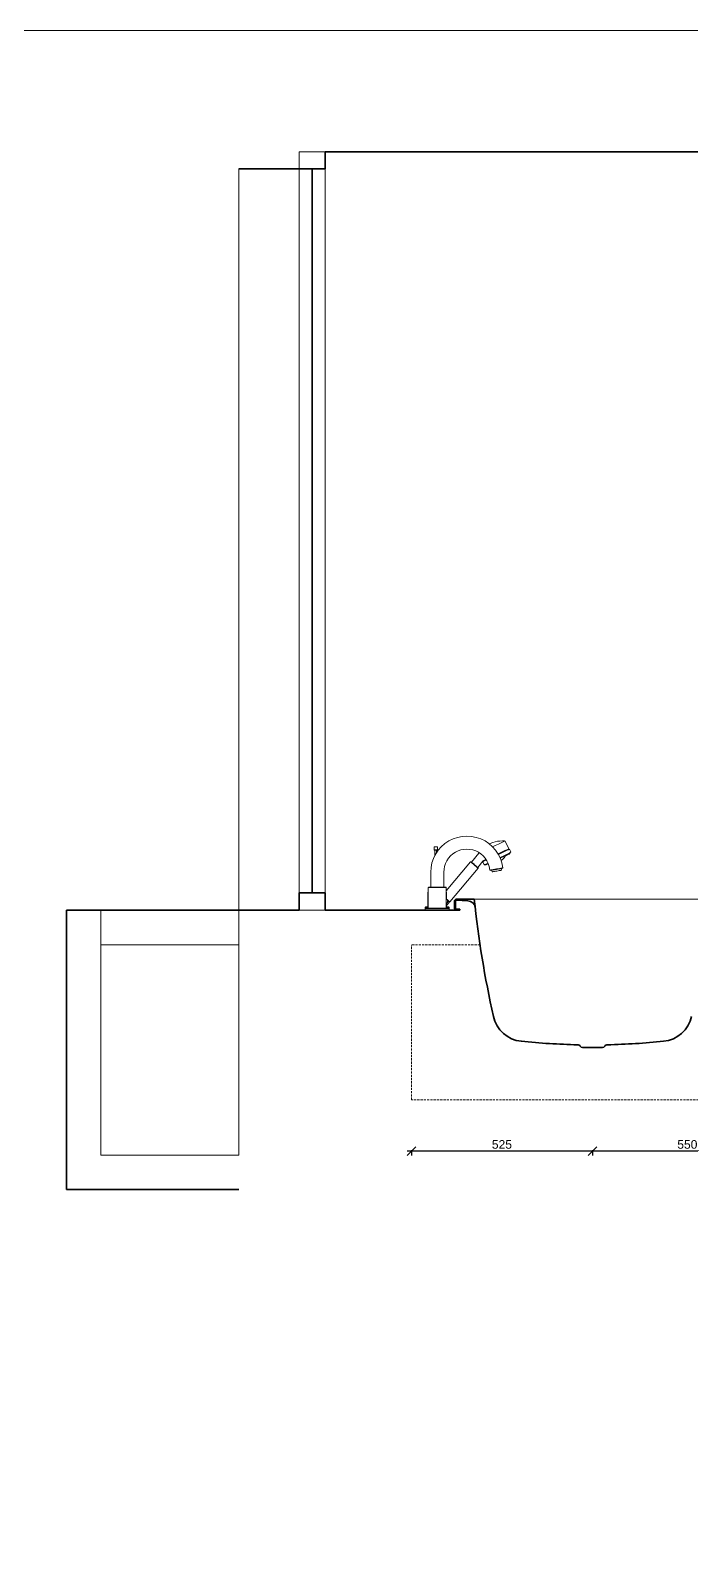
# Model space of a CAD drawing. Header units: millimetres. Extents: x 3767 to 22479, y 1034 to 12216.
# Drawn here: x 15788 to 17704, y 7804 to 12216 of the extents above; entities that cross this region are included whole.
import ezdxf

# ---------------------------------------------------------------- set-up
doc = ezdxf.new("R2010")
doc.units = ezdxf.units.MM
doc.linetypes.add('ČÁRKOVANÁ2', pattern=[9.525, 6.35, -3.175])
for name, color, linetype, lineweight in [('3', 7, 'ČÁRKOVANÁ2', 0), ('dim', 4, 'Continuous', 0), ('equipments', 137, 'Continuous', 13), ('free', 7, 'Continuous', 13), ('section', 5, 'Continuous', 35), ('wall', 7, 'Continuous', 13), ('windows', 4, 'Continuous', 13)]:
    doc.layers.add(name, color=color, linetype=linetype, lineweight=lineweight)
doc.styles.add('ARIAL', font='arial.ttf')
doc.dimstyles.new('25', dxfattribs={"dimtxt": 25, "dimasz": 25, "dimexe": 12.5, "dimexo": 25, "dimgap": 6.25, "dimtad": 1, "dimdec": 0, "dimdsep": 46, "dimlunit": 6, "dimtxsty": 'ARIAL', "dimblk": 'OBLIQUE', "dimcen": 25, "dimdle": 12.5, "dimclrd": 256, "dimclre": 256, "dimclrt": 2, "dimadec": 0, "dimazin": 0, "dimtfac": 1, "dimtdec": 0, "dimtmove": 0, "dimatfit": 1, "dimldrblk": 'DOTSMALL', "dimfxl": 1, "dimtvp": 1, "dimtolj": 1, "dimtzin": 0, "dimarcsym": 0})

# ---------------------------------------------------------------- blocks, each defined once
blk = doc.blocks.new('A$C1D1D38C3')
at = {"layer": 'equipments'}
for p, q in [((-213.2, 169.8), (-209.8, 177)), ((-213.2, 169.8), (-209.8, 177)), ((-209.8, 177), (-208, 176.2)), ((-209.8, 177), (-208, 176.2)), ((-209.8, 177), (-208, 176.2)), ((-208, 176.2), (-206.6, 176.7)), ((-207.1, 178), (-196.6, 200.7)), ((-207.1, 178), (-206.6, 176.7)), ((-207.1, 178), (-205.8, 177.4)), ((-206.6, 176.7), (-205.3, 176)), ((-205.8, 177.4), (-202, 175.6)), ((-196.6, 200.7), (-195.2, 201.2)), ((-196.6, 200.7), (-195.2, 200)), ((-195.2, 201.2), (-189.2, 201.1)), ((-195.2, 200), (-191.5, 198.3)), ((-191.5, 198.3), (-185.3, 195.4)), ((-189.2, 201.1), (-181.1, 200.6)), ((-185.3, 195.4), (-177.4, 191.8)), ((-181.1, 200.6), (-174.8, 199.9)), ((-177.4, 191.8), (-168.3, 187.5)), ((-174.8, 199.9), (-167.7, 198.8)), ((-169.2, 173.9), (-160.2, 184.2)), ((-168.3, 187.5), (-160.5, 183.9)), ((-167.7, 198.8), (-161.3, 196.9)), ((-161.3, 196.9), (-153.4, 193.8)), ((-160.2, 184.2), (-149.9, 193.2)), ((-153.4, 193.8), (-150.9, 192.4)), ((-149.9, 193.2), (-138.5, 200.9)), ((-138.5, 200.9), (-126.2, 207)), ((-126.2, 207), (-113.2, 211.4)), ((-113.2, 211.4), (-99.7, 214.1)), ((-99.7, 214.1), (-86, 215)), ((-94.7, 176.4), (-86, 177)), ((-86, 215), (-72.3, 214.1)), ((-86, 177), (-77.3, 176.4)), ((-72.3, 214.1), (-58.8, 211.4)), ((-58.8, 211.4), (-45.8, 207)), ((-45.8, 207), (-33.5, 200.9)), ((-33.5, 200.9), (-22.1, 193.2)), ((-22.1, 193.2), (-11.8, 184.2)), ((-11.8, 184.2), (-2.8, 173.9)), ((-0.6, 183.8), (-0.1, 184.3)), ((-0.6, 174.8), (-0.6, 183.8)), ((-0.6, 183.8), (-0.6, 174.8)), ((-0.6, 183.8), (-0.4, 183.8)), ((-0.4, 183.8), (0.1, 183.8)), ((-0.1, 184.3), (0.1, 184.3)), ((0.1, 184.3), (0.5, 184.3)), ((0.1, 183.8), (0.9, 183.8)), ((0.5, 184.3), (1.2, 184.3)), ((0.9, 183.8), (1.9, 183.8)), ((1.2, 184.3), (2.2, 184.3)), ((1.9, 183.8), (3.1, 183.8)), ((2.2, 184.3), (3.2, 184.3)), ((3.1, 183.8), (4.4, 183.8)), ((3.2, 184.3), (4.4, 184.3)), ((4.4, 184.3), (5.6, 184.3)), ((4.4, 183.8), (5.7, 183.8)), ((5.6, 184.3), (6.6, 184.3)), ((5.7, 183.8), (6.9, 183.8)), ((6.6, 184.3), (7.6, 184.3)), ((6.9, 183.8), (7.9, 183.8)), ((7.6, 184.3), (8.3, 184.3)), ((7.9, 183.8), (8.7, 183.8)), ((8.3, 184.3), (8.7, 184.3)), ((8.7, 184.3), (8.9, 184.3)), ((8.7, 183.8), (9.2, 183.8)), ((8.9, 184.3), (9.4, 183.8)), ((9.2, 183.8), (9.4, 183.8)), ((9.4, 174.8), (9.4, 183.8)), ((9.4, 183.8), (9.4, 174.8)), ((-213.2, 169.8), (-211.7, 167.9)), ((-213.2, 169.8), (-211.8, 168)), ((-213.2, 169.8), (-211.7, 167.9)), ((-213.2, 169.8), (-211.8, 168)), ((-212.2, 167.1), (-211.8, 168)), ((-212.2, 167.1), (-211.8, 168)), ((-212.2, 167.1), (-210.8, 166.5)), ((-212.2, 167.1), (-211.7, 165.8)), ((-212.2, 167.1), (-210.8, 166.5)), ((-211.7, 165.8), (-210.4, 165.2)), ((-210.8, 166.5), (-207.1, 164.8)), ((-210.4, 165.2), (-206.7, 163.5)), ((-209.9, 165), (-209.4, 163.6)), ((-209.4, 163.6), (-208.1, 163)), ((-208.1, 163), (-204.8, 161.5)), ((-208, 176.2), (-206.6, 175.6)), ((-207.1, 164.8), (-201, 161.9)), ((-206.7, 163.5), (-200.7, 160.7)), ((-206.6, 175.6), (-202.9, 173.8)), ((-205.3, 176), (-201.7, 174.4)), ((-204.8, 161.5), (-199.3, 158.9)), ((-202.9, 173.8), (-196.7, 171)), ((-202, 175.6), (-195.9, 172.8)), ((-201.7, 174.4), (-195.7, 171.6)), ((-201, 161.9), (-193.1, 158.2)), ((-200.7, 160.7), (-193, 157.1)), ((-199.3, 158.9), (-192.1, 155.6)), ((-199.3, 158.9), (-197.6, 158.1)), ((-197.6, 158.1), (-196.7, 155.5)), ((-197, 157.8), (-196.8, 157.8)), ((-197, 157.8), (-195.7, 157.2)), ((-196.8, 157.8), (-195.7, 157.2)), ((-196.7, 171), (-188.8, 167.3)), ((-196.7, 155.5), (-193.9, 152)), ((-195.9, 172.8), (-188, 169.1)), ((-195.7, 171.6), (-188, 168)), ((-195.1, 158.1), (-192.1, 156.7)), ((-193.9, 156.4), (-190.9, 155)), ((-193.9, 156.4), (-190.9, 155)), ((-193.9, 156.4), (-192.1, 155.6)), ((-193.9, 152), (-189.3, 147.6)), ((-193.1, 158.2), (-183.9, 153.9)), ((-193, 157.1), (-184.2, 153)), ((-193, 157.1), (-187.6, 154.5)), ((-192.1, 156.7), (-187.6, 154.5)), ((-192.1, 155.6), (-183.9, 151.7)), ((-190.9, 155), (-186.3, 152.9)), ((-190.3, 122.9), (-187.4, 137.2)), ((-189.3, 147.6), (-185, 144.4)), ((-188.8, 167.3), (-179.7, 163)), ((-188, 169.1), (-178.8, 164.8)), ((-188, 168), (-179.1, 163.8)), ((-187.4, 137.2), (-183, 150.2)), ((-186.3, 152.9), (-182.6, 151.1)), ((-184.2, 153), (-182.1, 152)), ((-183.9, 153.9), (-181.7, 152.9)), ((-183.9, 151.7), (-182.6, 151.1)), ((-183, 150.2), (-176.9, 162.5)), ((-179.7, 163), (-177.2, 161.9)), ((-179.1, 163.8), (-176.7, 162.7)), ((-178.8, 164.8), (-176.2, 163.6)), ((-176.9, 162.5), (-169.2, 173.9)), ((-150.7, 127.3), (-147.9, 135.6)), ((-148.1, 135), (-145.2, 133.7)), ((-147.9, 135.6), (-144, 143.5)), ((-147.7, 136), (-142.4, 133.5)), ((-147.3, 136.9), (-141.1, 134)), ((-146.7, 135.5), (-143.9, 134.2)), ((-146.7, 135.5), (-142.4, 133.5)), ((-145.2, 133.7), (-141.8, 132.1)), ((-144, 143.5), (-139.1, 150.7)), ((-143.9, 134.2), (-140.5, 132.6)), ((-142.5, 145.7), (-136.9, 143.1)), ((-142.4, 133.5), (-138.8, 131.8)), ((-141.9, 146.5), (-137.3, 144.3)), ((-141.9, 146.5), (-137.3, 144.3)), ((-141.4, 147.3), (-136.1, 144.9)), ((-141.1, 134), (-137.4, 132.3)), ((-140.5, 132.6), (-139.2, 132)), ((-139.1, 150.7), (-133.3, 157.3)), ((-137.3, 144.3), (-133.7, 142.7)), ((-136.9, 143.1), (-133.2, 141.3)), ((-136.1, 144.9), (-132.4, 143.1)), ((-136.1, 131.6), (-131.8, 140.7)), ((-133.7, 142.7), (-132.3, 142)), ((-133.3, 157.3), (-126.7, 163.1)), ((-133.2, 141.3), (-131.8, 140.7)), ((-132.4, 143.1), (-131.8, 142.9)), ((-132.3, 142), (-117.4, 124.3)), ((-132.3, 142), (-132.3, 142)), ((-132.3, 142), (-131.8, 140.7)), ((-126.7, 163.1), (-119.5, 168)), ((-122.3, 166.1), (-121.8, 165.8)), ((-121.8, 165.8), (-120.4, 165.2)), ((-121.2, 166.8), (-120.9, 166.5)), ((-120.9, 166.5), (-120.5, 165.3)), ((-120.5, 165.3), (-99, 139.7)), ((-119.5, 168), (-111.6, 171.9)), ((-111.6, 171.9), (-103.3, 174.7)), ((-108.2, 132), (-105.6, 134.2)), ((-108.2, 132), (-105.8, 134)), ((-107.5, 131.2), (-104.8, 133.5)), ((-105.6, 134.2), (-103.2, 136.2)), ((-105.2, 134.5), (-103.6, 135.8)), ((-104.8, 133.5), (-102.2, 135.7)), ((-103.6, 135.8), (-101.8, 137.3)), ((-103.3, 174.7), (-94.7, 176.4)), ((-103.2, 136.2), (-101.1, 137.9)), ((-102.2, 135.7), (-99.9, 137.6)), ((-101.1, 137.9), (-99.5, 139.3)), ((-99.9, 137.6), (-98.3, 139)), ((-99.5, 139.3), (-98.6, 140)), ((-99.2, 139.5), (-99, 139.7)), ((-98.6, 140), (-98.2, 140.3)), ((-98.3, 139), (-97.2, 139.9)), ((-98.2, 140.3), (-96.8, 140.2)), ((-97.2, 139.9), (-96.8, 140.2)), ((-96.8, 140.2), (-26, 55.8)), ((-77.3, 176.4), (-68.7, 174.7)), ((-68.7, 174.7), (-60.4, 171.9)), ((-60.4, 171.9), (-52.5, 168)), ((-52.5, 168), (-45.3, 163.1)), ((-45.3, 163.1), (-38.7, 157.3)), ((-38.7, 157.3), (-32.9, 150.7)), ((-32.9, 150.7), (-28, 143.5)), ((-28, 143.5), (-24.1, 135.6)), ((-24.1, 135.6), (-21.3, 127.3)), ((-2.8, 173.9), (6.9, 158.5)), ((-0.6, 174.8), (-0.1, 174.3)), ((-0.6, 174.8), (-0.4, 174.8)), ((-0.4, 174.8), (0.1, 174.8)), ((-0.1, 174.3), (0.1, 174.3)), ((0.1, 174.8), (0.9, 174.8)), ((0.1, 174.3), (0.5, 174.3)), ((0.5, 174.3), (1.2, 174.3)), ((0.9, 174.8), (1.9, 174.8)), ((1.2, 174.3), (2.2, 174.3)), ((1.2, 174.3), (1.9, 174.3)), ((1.9, 174.8), (3.1, 174.8)), ((1.9, 167), (1.9, 174.3)), ((1.9, 174.3), (1.9, 167)), ((1.9, 174.3), (2, 174.3)), ((2, 174.3), (2.2, 174.3)), ((2.2, 174.3), (2.6, 174.3)), ((2.2, 174.3), (3.2, 174.3)), ((2.6, 174.3), (3.2, 174.3)), ((3.1, 174.8), (4.4, 174.8)), ((3.2, 174.3), (3.8, 174.3)), ((3.2, 174.3), (4.4, 174.3)), ((3.8, 174.3), (4.4, 174.3)), ((4.4, 174.8), (5.7, 174.8)), ((4.4, 174.3), (5, 174.3)), ((4.4, 174.3), (5.6, 174.3)), ((5, 174.3), (5.6, 174.3)), ((5.6, 174.3), (6.2, 174.3)), ((5.6, 174.3), (6.6, 174.3)), ((5.7, 174.8), (6.9, 174.8)), ((6.2, 174.3), (6.6, 174.3)), ((6.6, 174.3), (6.8, 174.3)), ((6.6, 174.3), (7.6, 174.3)), ((6.8, 174.3), (6.9, 174.3)), ((6.8, 158.6), (11, 150.2)), ((6.9, 174.8), (7.9, 174.8)), ((6.9, 158.5), (6.9, 174.3)), ((6.9, 174.3), (6.9, 158.5)), ((6.9, 174.3), (7.6, 174.3)), ((7.6, 174.3), (8.3, 174.3)), ((7.9, 174.8), (8.7, 174.8)), ((8.3, 174.3), (8.7, 174.3)), ((8.7, 174.8), (9.2, 174.8)), ((8.7, 174.3), (8.9, 174.3)), ((8.9, 174.3), (9.4, 174.8)), ((9.2, 174.8), (9.4, 174.8)), ((11, 150.2), (15.4, 137.2)), ((15.4, 137.2), (18.1, 123.7)), ((-190.3, 122.9), (-189.6, 122.7)), ((-190.3, 122.9), (-189.5, 121.7)), ((-189.6, 122.7), (-187.8, 122.4)), ((-189.5, 121.7), (-188.9, 121.6)), ((-188.9, 121.6), (-187.1, 121.3)), ((-187.8, 122.4), (-184.8, 121.9)), ((-187.1, 121.3), (-184.3, 120.8)), ((-187.1, 121.3), (-185.5, 121)), ((-186.4, 116.1), (-185.5, 121)), ((-186.4, 116.1), (-185.9, 116)), ((-185.9, 116), (-184.5, 115.7)), ((-185.2, 120.9), (-185.1, 120.9)), ((-185.2, 120.9), (-184.9, 120.9)), ((-185.1, 120.9), (-184.9, 120.9)), ((-184.8, 121.9), (-180.9, 121.2)), ((-184.5, 115.7), (-182.4, 115.4)), ((-184.3, 120.8), (-180.6, 120.1)), ((-182.8, 120.5), (-181.5, 120.3)), ((-182.8, 120.5), (-180.6, 120.1)), ((-182.4, 115.4), (-179.5, 114.9)), ((-181.5, 120.3), (-178.6, 119.8)), ((-180.9, 121.2), (-176.4, 120.4)), ((-180.6, 120.1), (-176.3, 119.4)), ((-179.5, 114.9), (-176.2, 114.3)), ((-178.6, 119.8), (-175.3, 119.2)), ((-176.4, 120.4), (-171.6, 119.6)), ((-176.3, 119.4), (-171.8, 118.6)), ((-176.2, 114.3), (-172.6, 113.6)), ((-175.3, 119.2), (-171.8, 118.6)), ((-172.6, 113.6), (-169.1, 113)), ((-171.8, 118.6), (-167.2, 117.8)), ((-171.6, 119.6), (-166.8, 118.7)), ((-169.1, 113), (-165.7, 112.4)), ((-167.2, 117.8), (-162.9, 117)), ((-166.8, 118.7), (-162.2, 117.9)), ((-166.3, 117.6), (-164.9, 117.4)), ((-165.7, 112.4), (-162.9, 111.9)), ((-164.9, 117.4), (-163.4, 117.1)), ((-162.9, 117), (-159.2, 116.4)), ((-162.9, 111.9), (-160.7, 111.5)), ((-162.2, 117.9), (-158.4, 117.2)), ((-160.7, 111.5), (-159.3, 111.3)), ((-159.3, 111.3), (-158.8, 111.2)), ((-159.2, 116.4), (-156.4, 115.9)), ((-158.8, 116.3), (-158.5, 116.2)), ((-158.8, 116.3), (-158.3, 116.2)), ((-158.8, 111.2), (-158, 116.1)), ((-158.5, 116.2), (-158.3, 116.2)), ((-158.4, 117.2), (-155.3, 116.7)), ((-158, 116.1), (-156.4, 115.9)), ((-156.4, 115.9), (-154.6, 115.5)), ((-155.3, 116.7), (-153.6, 116.4)), ((-154.6, 115.5), (-154, 115.4)), ((-154, 115.4), (-152.9, 116.3)), ((-153.6, 116.4), (-152.9, 116.3)), ((-152.9, 116.3), (-150.7, 127.3)), ((-141.8, 132.1), (-140.5, 131.5)), ((-140.5, 131.5), (-139.2, 132)), ((-138.8, 131.8), (-137.4, 131.2)), ((-137.4, 132.3), (-136.1, 131.6)), ((-137.4, 131.2), (-136.1, 131.6)), ((-118.3, 122.2), (-118.1, 123.6)), ((-118.3, 122.2), (-117.9, 122.5)), ((-118.3, 122.2), (-36, 24.2)), ((-118.3, 122.2), (-36, 24.2)), ((-118.1, 123.6), (-117.7, 124)), ((-117.9, 122.5), (-116.8, 123.4)), ((-117.7, 124), (-116.8, 124.7)), ((-117.7, 124), (-117, 124.6)), ((-117.4, 124.3), (-117.1, 124.5)), ((-117.1, 124.5), (-117, 124.6)), ((-116.8, 124.7), (-115.2, 126.1)), ((-116.8, 123.4), (-115.1, 124.9)), ((-115.2, 126.1), (-113.2, 127.8)), ((-115.1, 124.9), (-112.9, 126.7)), ((-113.2, 127.8), (-110.8, 129.8)), ((-112.9, 126.7), (-110.3, 128.9)), ((-110.8, 129.8), (-108.2, 132)), ((-110.6, 130), (-108.2, 132)), ((-110.5, 130), (-108.2, 132)), ((-110.3, 128.9), (-107.5, 131.2)), ((-21.3, 127.3), (-19.6, 118.7)), ((-19.6, 118.7), (-19, 110)), ((-19, 66.5), (-19, 110)), ((-19, 110), (-19, 66.5)), ((18.1, 123.7), (19, 110)), ((19, 110), (19, 66.5)), ((19, 66.5), (19, 110)), ((-27, 51), (-26.1, 52)), ((-27, 51), (-27, 31)), ((-27, 51), (-26, 51)), ((-27, 31), (-27, 51)), ((-26.1, 52), (-26, 52)), ((-26, 65), (-25.5, 66)), ((-26, 6), (-26, 65)), ((-26, 65), (-26, 6)), ((-25.5, 66), (-24.5, 66.5)), ((-25.5, 66), (-24.6, 66)), ((-24.6, 66), (-22.1, 66)), ((-24.5, 66.5), (-23.7, 66.5)), ((-23.7, 66.5), (-21.3, 66.5)), ((-22.1, 66), (-18.1, 66)), ((-21.3, 66.5), (-17.3, 66.5)), ((-18.1, 66), (-12.7, 66)), ((-17.3, 66.5), (-12.2, 66.5)), ((-12.7, 66), (-6.6, 66)), ((-12.2, 66.5), (-6.4, 66.5)), ((-6.6, 66), (0, 66)), ((-6.4, 66.5), (0, 66.5)), ((0, 66.5), (6.4, 66.5)), ((0, 66), (6.6, 66)), ((6.4, 66.5), (12.2, 66.5)), ((6.6, 66), (12.7, 66)), ((12.2, 66.5), (17.3, 66.5)), ((12.7, 66), (18.1, 66)), ((17.3, 66.5), (21.3, 66.5)), ((18.1, 66), (22.1, 66)), ((21.3, 66.5), (23.7, 66.5)), ((22.1, 66), (24.6, 66)), ((23.7, 66.5), (24.5, 66.5)), ((24.5, 66.5), (25.5, 66)), ((24.6, 66), (25.5, 66)), ((25.5, 66), (26, 65)), ((26, 6), (26, 65)), ((26, 65), (26, 6)), ((26, 52), (26.1, 52)), ((26, 51), (27, 51)), ((26.1, 52), (27, 51)), ((27, 7), (27, 51)), ((27, 51), (27, 7)), ((-36, 24.2), (-35.6, 24.5)), ((-36, 24.2), (-34.6, 24.1)), ((-35.6, 24.5), (-34.5, 25.4)), ((-35, 8), (-33, 10)), ((-35, 8), (-35, 0)), ((-35, 8), (-33.7, 8)), ((-35, 0), (-35, 8)), ((-35, 5), (-34, 6)), ((-35, 5), (-35, 0)), ((-35, 5), (-33.8, 5)), ((-35, 0), (-35, 5)), ((-35, 0), (-33.8, 0)), ((-34.8, 22.7), (-34.6, 24.1)), ((-34.8, 22.7), (-34.4, 23.1)), ((-34.8, 22.7), (-27, 13.5)), ((-34.8, 22.7), (-27, 13.5)), ((-34.5, 25.4), (-32.8, 26.8)), ((-34.4, 23.1), (-33.3, 24)), ((-34, 6), (-32.7, 6)), ((-33.8, 5), (-30.3, 5)), ((-33.8, 0), (-30.3, 0)), ((-33.7, 8), (-30.3, 8)), ((-33.7, 0), (-30.3, 0)), ((-33.3, 24), (-31.6, 25.4)), ((-33, 10), (-31.8, 10)), ((-32.8, 26.8), (-30.6, 28.7)), ((-32.7, 6), (-29.4, 6)), ((-31.8, 10), (-28.6, 10)), ((-31.6, 25.4), (-30, 26.7)), ((-30.6, 28.7), (-30, 29.2)), ((-30.3, 8), (-27, 8)), ((-30.3, 5), (-24.7, 5)), ((-30.3, 0), (-24.7, 0)), ((-30, 30.6), (-30, 31)), ((-30, 31), (-27, 31)), ((-30, 31), (-30, 30.6)), ((-30, 29.5), (-30, 30.6)), ((-30, 30.6), (-30, 29.5)), ((-30, 27.9), (-30, 29.5)), ((-30, 29.5), (-30, 27.9)), ((-30, 26), (-30, 27.9)), ((-30, 27.9), (-30, 26)), ((-30, 24.1), (-30, 26)), ((-30, 26), (-30, 24.1)), ((-30, 24.1), (-30, 22.5)), ((-30, 22.5), (-30, 24.1)), ((-30, 21.4), (-30, 22.5)), ((-30, 22.5), (-30, 21.4)), ((-30, 21), (-30, 21.4)), ((-30, 21), (-27, 21)), ((-29.4, 6), (-24, 6)), ((-28.6, 10), (-27, 10)), ((-27.8, 31), (-27, 31.7)), ((-27, 7), (-27, 21)), ((-27, 21), (-27, 7)), ((-27, 7), (-26.1, 6)), ((-27, 7), (-26, 7)), ((-26.1, 6), (-25.2, 6)), ((-26, 6), (-25.1, 6)), ((-24.7, 5), (-17.4, 5)), ((-24.7, 0), (-17.4, 0)), ((-24.7, 0), (-17.4, 0)), ((-24, 6), (-16.9, 6)), ((-17.4, 5), (-9.1, 5)), ((-17.4, 0), (-9.1, 0)), ((-17.4, 0), (-9, 0)), ((-16.9, 6), (-8.8, 6)), ((-9.1, 5), (0, 5)), ((-9.1, 0), (-9, 0)), ((-9.1, 0), (0, 0)), ((-9, 0), (0, 0)), ((-8.8, 6), (0, 6)), ((-8.8, 6), (-6.8, 6)), ((-8.8, 6), (-6.7, 6)), ((-6.8, 6), (0, 6)), ((-6.7, 6), (0, 6)), ((0, 6), (8.8, 6)), ((0, 5), (9.1, 5)), ((0, 0), (9.1, 0)), ((8.8, 6), (16.9, 6)), ((9.1, 5), (17.4, 5)), ((9.1, 0), (17.4, 0)), ((9.1, 0), (17.4, 0)), ((16.9, 6), (24, 6)), ((16.9, 6), (20, 6)), ((16.9, 6), (18.4, 6)), ((16.9, 6), (18.4, 6)), ((16.9, 6), (19.2, 6)), ((17.4, 5), (24.7, 5)), ((17.4, 0), (24.7, 0)), ((17.4, 0), (24.7, 0)), ((18.4, 6), (22.5, 6)), ((18.4, 6), (22.5, 6)), ((19.2, 6), (21.3, 6)), ((20, 6), (22.2, 6)), ((21.3, 6), (22.1, 6)), ((22.2, 6), (22.5, 6)), ((22.5, 6), (25.1, 6)), ((24, 6), (29.4, 6)), ((24.7, 5), (30.3, 5)), ((24.7, 0), (30.3, 0)), ((24.7, 0), (30.3, 0)), ((25.1, 6), (25.2, 6)), ((26, 7), (27, 7)), ((26.1, 6), (27, 7)), ((27, 10), (28.6, 10)), ((27, 8), (30.3, 8)), ((28.6, 10), (31.8, 10)), ((29.4, 6), (32.7, 6)), ((30.3, 8), (33.7, 8)), ((30.3, 5), (33.8, 5)), ((30.3, 0), (33.7, 0)), ((30.3, 0), (33.8, 0)), ((31.8, 10), (33, 10)), ((32.7, 6), (34, 6)), ((33, 10), (35, 8)), ((33.7, 8), (35, 8)), ((33.8, 5), (35, 5)), ((33.8, 0), (35, 0)), ((34, 6), (35, 5)), ((35, 5), (35, 8)), ((35, 8), (35, 5)), ((35, 0), (35, 5)), ((35, 5), (35, 0))]:
    blk.add_line(p, q, dxfattribs=at)
blk = doc.blocks.new('_Oblique')
at = {"color": 0, "linetype": 'ByBlock', "lineweight": -2}
blk.add_line((-0.5, -0.5), (0.5, 0.5), dxfattribs=at)
blk = doc.blocks.new('*D238')
at = {"layer": 'Defpoints', "color": 0, "transparency": 16777216}
for p in [(17416.9, 9266.4), (17966.9, 9264.4), (17416.9, 8965.9)]:
    blk.add_point(p, dxfattribs=at)
at = {"layer": 'dim', "lineweight": -2, "transparency": 16777216}
for p, q in [((17979.4, 8965.9), (17404.4, 8965.9)), ((17416.9, 8968.9), (17416.9, 8953.4)), ((17966.9, 8968.9), (17966.9, 8953.4))]:
    blk.add_line(p, q, dxfattribs=at)
at = {"layer": 'dim', "lineweight": -2, "transparency": 16777216, "xscale": 25, "yscale": 25, "zscale": 25, "rotation": 180}
blk.add_blockref('_Oblique', (17416.9, 8965.9), dxfattribs=at)
at = {"layer": 'dim', "lineweight": -2, "transparency": 16777216, "xscale": 25, "yscale": 25, "zscale": 25}
blk.add_blockref('_Oblique', (17966.9, 8965.9), dxfattribs=at)
at = {"layer": 'dim', "color": 2, "transparency": 16777216, "insert": (17691.9, 8984.9), "char_height": 25, "attachment_point": 5, "style": 'ARIAL'}
blk.add_mtext('\\A1;550', dxfattribs=at)
blk = doc.blocks.new('_DotSmall')
at = {"color": 0, "linetype": 'ByBlock', "const_width": 0.5}
blk.add_lwpolyline([(-0.0625, 0, 1), (0.0625, 0, 1)], format="xyb", close=True, dxfattribs=at)
blk = doc.blocks.new('*D239')
at = {"layer": 'Defpoints', "color": 0, "transparency": 16777216}
for p in [(17416.9, 9266.4), (16891.9, 9114.4), (16891.9, 8965.9)]:
    blk.add_point(p, dxfattribs=at)
at = {"layer": 'dim', "lineweight": -2, "transparency": 16777216}
for p, q in [((17429.4, 8965.9), (16879.4, 8965.9)), ((16891.9, 8968.9), (16891.9, 8953.4)), ((17416.9, 8968.9), (17416.9, 8953.4))]:
    blk.add_line(p, q, dxfattribs=at)
at = {"layer": 'dim', "lineweight": -2, "transparency": 16777216, "xscale": 25, "yscale": 25, "zscale": 25, "rotation": 180}
blk.add_blockref('_Oblique', (16891.9, 8965.9), dxfattribs=at)
at = {"layer": 'dim', "lineweight": -2, "transparency": 16777216, "xscale": 25, "yscale": 25, "zscale": 25}
blk.add_blockref('_Oblique', (17416.9, 8965.9), dxfattribs=at)
at = {"layer": 'dim', "color": 2, "transparency": 16777216, "insert": (17154.4, 8984.9), "char_height": 25, "attachment_point": 5, "style": 'ARIAL'}
blk.add_mtext('\\A1;525', dxfattribs=at)

msp = doc.modelspace()

# ---------------------------------------------------------------- linework, layer by layer
at = {"layer": '3'}
for p, q in [((16891.9, 9114.4), (16891.9, 9564.4)), ((17091, 9564.4), (16891.9, 9564.4)), ((21391.9, 9114.4), (16891.9, 9114.4))]:
    msp.add_line(p, q, dxfattribs=at)
at = {"layer": 'dim'}
msp.add_lwpolyline([(12050, 12216.3), (22479.1, 12216.3), (22479.1, 1034.3), (12050, 1034.3)], close=True, dxfattribs=at)
at = {"layer": 'equipments'}
msp.add_line((17074.2, 9696.4), (17759.6, 9696.4), dxfattribs=at)
at = {"layer": 'free'}
msp.add_line((16391.9, 11814.4), (16391.9, 9664.4), dxfattribs=at)
at = {"layer": 'section', "linetype": 'Continuous'}
for p, q in [((16641.9, 11864.4), (16641.9, 11814.4)), ((16641.9, 11864.4), (20366.9, 11864.4)), ((16641.9, 11814.4), (16566.9, 11814.4)), ((16604.4, 9714.4), (16604.4, 11814.4)), ((16566.9, 9664.4), (16566.9, 9714.4)), ((16566.9, 9714.4), (16641.9, 9714.4)), ((16641.9, 9714.4), (16641.9, 9664.4)), ((15891.9, 9664.4), (16566.9, 9664.4)), ((15891.9, 9664.4), (15891.9, 8854.4)), ((16941.9, 9664.4), (17031.9, 9664.4)), ((17016.9, 9670.4), (17016.9, 9690.4)), ((17019.6, 9670.4), (17019.6, 9690.4)), ((17074.2, 9696.4), (17022.9, 9696.4)), ((17031.9, 9667.1), (17022.9, 9667.1)), ((17031.9, 9664.4), (17022.9, 9664.4)), ((17055.9, 9691.9), (17023.1, 9693.7)), ((17031.9, 9664.4), (17031.9, 9667.1)), ((17446.1, 9266.4), (17387.7, 9266.4)), ((15891.9, 8854.4), (16391.9, 8854.4))]:
    msp.add_line(p, q, dxfattribs=at)
at = {"layer": 'section'}
msp.add_lwpolyline([(16894, 11864.4), (16894, 11864.4)], dxfattribs=at)
at = {"layer": 'section', "linetype": 'Continuous'}
for points in [[(16391.9, 11814.4), (16566.9, 11814.4)], [(16641.9, 9664.4), (16941.9, 9664.4)]]:
    msp.add_lwpolyline(points, dxfattribs=at)
for centre, radius, start, end in [((17022.9, 9690.4), 6, 86.8274, 180), ((17022.9, 9670.4), 6, 180, 270), ((17022.9, 9690.4), 3.3, 86.8277, 180), ((17022.9, 9670.4), 3.3, 180, 270), ((17054.7, 9669.6), 22.3, 6.4469, 86.8319), ((20060.5, 10009.3), 3002.7, 185.9819, 192.5591), ((17220.2, 9376.5), 92.7, 192.5598, 264.0882), ((17613.6, 9376.5), 92.7, 275.9118, 347.4402), ((17416.9, 11276.4), 2002.7, 264.0879, 268.7561), ((17373.2, 9264.5), 9.7, 33.5813, 88.7539), ((17387.7, 9274.1), 7.7, 213.5853, 270), ((17446.1, 9274.1), 7.7, 270, 326.4147), ((17460.6, 9264.5), 9.7, 91.2461, 146.4187), ((17416.9, 11276.4), 2002.7, 271.244, 275.9121)]:
    msp.add_arc(centre, radius, start, end, dxfattribs=at)
at = {"layer": 'wall'}
for p, q in [((15991.9, 9664.4), (15991.9, 8954.4)), ((16391.9, 9664.4), (16391.9, 8954.4)), ((16391.9, 9564.4), (15991.9, 9564.4)), ((15991.9, 8954.4), (16391.9, 8954.4))]:
    msp.add_line(p, q, dxfattribs=at)
at = {"layer": 'windows'}
for p, q in [((16566.9, 11814.4), (16566.9, 11864.4)), ((16566.9, 11864.4), (16641.9, 11864.4)), ((16566.9, 11814.4), (16566.9, 9714.4)), ((16641.9, 9714.4), (16641.9, 11814.4)), ((16641.9, 9664.4), (16566.9, 9664.4))]:
    msp.add_line(p, q, dxfattribs=at)

# ---------------------------------------------------------------- block references
at = {"layer": 'equipments', "xscale": -1}
msp.add_blockref('A$C1D1D38C3', (16966.9, 9664.4), dxfattribs=at)

# ---------------------------------------------------------------- dimensions: what is measured, and where the dimension line sits
at = {"layer": 'dim'}
for base, p1, p2, picture, middle in [((16891.9, 8965.9), (17416.9, 9266.4), (16891.9, 9114.4), '*D239', (17154.4, 8984.9)), ((17416.9, 8965.9), (17966.9, 9264.4), (17416.9, 9266.4), '*D238', (17691.9, 8984.9))]:
    dim = msp.add_linear_dim(base=base, p1=p1, p2=p2, dimstyle='25', override={"dimfxl": 3, "dimfxlon": 1}, dxfattribs=at)
    dim.commit()
    dim.dimension.update_dxf_attribs({"geometry": picture, "text_midpoint": middle})

doc.saveas('drawing.dxf')
